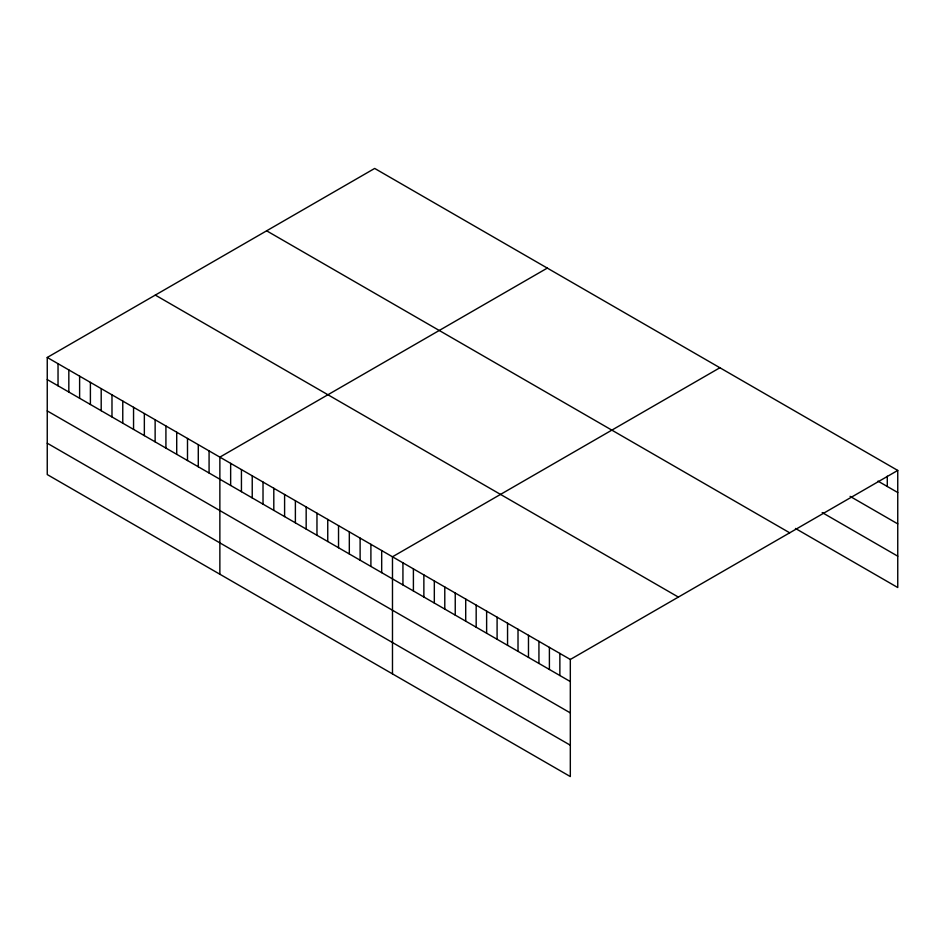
<?xml version="1.0" encoding="UTF-8"?>
<svg xmlns="http://www.w3.org/2000/svg" width="945" height="945" viewBox="0 0 945 945"><rect width="100%" height="100%" fill="white"/><g stroke="black" fill="none" stroke-linecap="round" stroke-linejoin="round"><path stroke-width="1.42" d="M47.25 357.47L570.319 659.468L570.319 776.566L47.25 474.567L47.25 357.47L374.681 168.434L897.75 470.433L897.75 587.53L795.466 528.468M547.297 268.096L219.866 457.132L219.866 574.229M719.901 367.747L392.482 556.782L392.482 673.891M570.319 659.468L897.75 470.433M877.988 481.111L897.75 492.522M850.087 496.361L897.75 523.873M822.197 512.556L897.75 556.18M266.632 230.816L789.701 532.815M155.299 295.088L678.368 597.086M47.25 379.571L570.319 681.558M47.25 410.921L570.319 712.908M47.25 443.217L570.319 745.215M887.284 476.174L887.284 486.486M559.865 653.42L559.865 675.521M549.399 647.384L549.399 669.485M538.933 641.348L538.933 663.437M528.479 635.312L528.479 657.401M518.014 629.264L518.014 651.365M507.559 623.227L507.559 645.317M497.094 617.191L497.094 639.281M486.628 611.143L486.628 633.245M476.174 605.107L476.174 627.197M465.708 599.071L465.708 621.16M455.242 593.023L455.242 615.124M444.788 586.987L444.788 609.088M434.322 580.951L434.322 603.04M423.868 574.903L423.868 597.004M413.402 568.866L413.402 590.968M402.936 562.83L402.936 584.92M381.685 550.557L381.685 572.658M370.901 544.332L370.901 566.421M360.116 538.107L360.116 560.196M349.319 531.87L349.319 553.971M338.534 525.644L338.534 547.746M327.75 519.419L327.75 541.509M316.965 513.182L316.965 535.283M306.168 506.957L306.168 529.058M295.383 500.732L295.383 522.821M284.599 494.507L284.599 516.596M273.802 488.27L273.802 510.371M263.017 482.044L263.017 504.134M252.232 475.819L252.232 497.909M241.436 469.582L241.436 491.683M230.651 463.357L230.651 485.458M209.081 450.907L209.081 472.996M198.285 444.67L198.285 466.771M187.5 438.445L187.5 460.534M176.715 432.219L176.715 454.309M165.918 425.982L165.918 448.084M155.134 419.757L155.134 441.858M144.349 413.532L144.349 435.621M133.552 407.307L133.552 429.396M122.767 401.07L122.767 423.171M111.982 394.845L111.982 416.934M101.198 388.619L101.198 410.709M90.401 382.382L90.401 404.484M79.616 376.157L79.616 398.258M68.831 369.932L68.831 392.021M58.035 363.695L58.035 385.796"/></g></svg>
